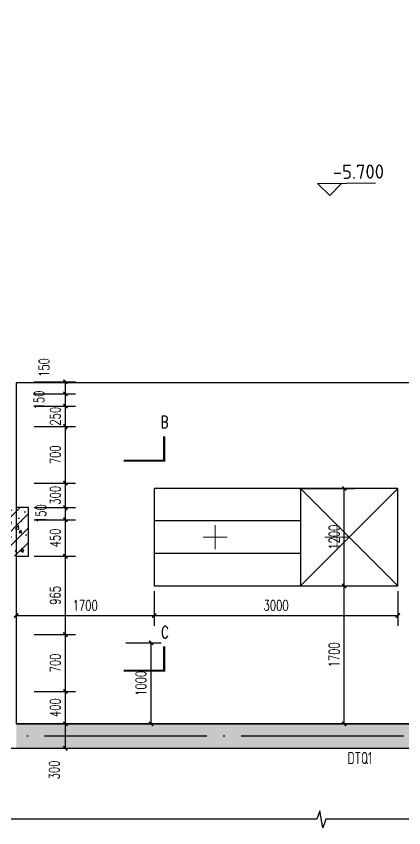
# Model space of a CAD drawing. Extents: x 37906 to 290206, y -18154 to 41246.
# Drawn here: x 173121 to 177893, y 22826 to 32823 of the extents above; entities that cross this region are included whole.
import ezdxf

# ---------------------------------------------------------------- set-up
doc = ezdxf.new("R2010")
doc.units = 0
doc.header["$LTSCALE"] = 1000
doc.header["$MEASUREMENT"] = 0
doc.linetypes.add('DOTE', pattern=[2.42, 2, -0.2, 0.02, -0.2])
for name, color, linetype in [('A-COLUMN', 2, 'Continuous'), ('C_柴油发电机组', 30, 'Continuous'), ('DIM_ELEV', 3, 'Continuous'), ('DIM_SYMB', 3, 'Continuous'), ('DOTE', 1, 'DOTE'), ('PUB_DIM', 3, 'Continuous'), ('PUB_HATCH', 8, 'Continuous'), ('PUB_TEXT', 7, 'Continuous'), ('RF-QT', 30, 'Continuous'), ('TEXT', 7, 'Continuous')]:
    doc.layers.add(name, color=color, linetype=linetype)
doc.styles.add('_TCH_DIM_T3', font='SIMPLEX', dxfattribs={"width": 0.705882, "bigfont": 'GBCBIG'})
doc.styles.add('_TCH_LABEL', font='COMPLEX', dxfattribs={"bigfont": 'GBCBIG'})
doc.styles.get("Standard").update_dxf_attribs({"font": 'tssdeng2.shx', "width": 0.7, "bigfont": 'hztxt.shx'})
doc.styles.add('TSSD_Rein', font='tssdeng2.shx', dxfattribs={"width": 0.7, "bigfont": 'tssdchn.shx'})
doc.dimstyles.new('_TCH_ARCH&&50', dxfattribs={"dimtxt": 127.5, "dimasz": 50, "dimexe": 125, "dimexo": 150, "dimgap": 61.25, "dimtad": 1, "dimdec": 0, "dimrnd": 5, "dimzin": 0, "dimdsep": 46, "dimtxsty": '_TCH_DIM_T3', "dimblk": 'ARCHTICK', "dimcen": 0.09, "dimclrt": 7, "dimazin": 2, "dimtfac": 1, "dimtdec": 0, "dimtix": 1, "dimtmove": 2, "dimatfit": 3, "dimfxl": 1, "dimtolj": 1, "dimtzin": 0, "dimarcsym": 0})
pattern_1 = [(45, (-1661801.9, -37604.78), (-88.388348, 88.388348), []), (50, (-1661801.9, -37604.78), (358.63009, -31.376067), [37.5, -412.5]), (355, (-1661801.9, -37604.8), (-69.37567, 376.09607), [30, -330]), (100.4514, (-1661772, -37607.4), (289.25469, 344.71977), [31.870095, -350.571056]), (46.1842, (-1661801.9, -37504.8), (533.62052, -82.75951), [56.25, -618.75]), (96.6356, (-1661757.43, -37511.7), (467.33135, 487.05894), [47.80514, -525.8565]), (351.1842, (-1661801.9, -37504.8), (467.33097, 487.0593), [45, -495]), (21, (-1661751.9, -37529.78), (298.453526, -201.309445), [37.5, -412.5]), (326, (-1661751.9, -37529.8), (121.657666, 362.57502), [30, -330]), (71.4514, (-1661727.03, -37546.56), (420.111314, 161.26525), [31.870095, -350.571056]), (37.5, (-1661801.9, -37604.78), (6.079928, 166.446927), [0, -326, 0, -335, 0, -331.25]), (7.5, (-1661801.9, -37604.78), (131.534769, 197.205856), [0, -191, 0, -318.5, 0, -126.25]), (327.5, (-1661913.4, -37604.78), (266.911218, -11.277436), [0, -125, 0, -390, 0, -517.5]), (317.5, (-1661963.4, -37604.78), (291.593085, 50.05249), [0, -162.5, 0, -259, 0, -367.5])]

# ---------------------------------------------------------------- blocks, each defined once
blk = doc.blocks.new('fdj')
at = {"layer": 'C_柴油发电机组'}
for points in [[(0, 4200.1), (-6200, 4200.1), (-6200, 0), (0, 0)], [(-4700, 1300), (-1700, 1300), (-1700, 2500), (-4700, 2500)], [(-4700, 1300), (-3500, 1300), (-3500, 2500), (-4700, 2500)]]:
    blk.add_lwpolyline(points, close=True, dxfattribs=at)
for points in [[(-3500, 1300), (-4700, 2500)], [(-4700, 1300), (-3500, 2500)], [(-3500, 2100), (-1700, 2100)], [(-3500, 1700), (-1700, 1700)]]:
    blk.add_lwpolyline(points, dxfattribs=at)
at = {"layer": 'C_柴油发电机组', "lineweight": -3, "const_width": 10}
for points in [[(-3950, 1900), (-3950, 2050)], [(-2450, 1900), (-2450, 2050)], [(-3950, 1900), (-4100, 1900)], [(-3950, 1900), (-3950, 1750)], [(-3950, 1900), (-3800, 1900)], [(-2450, 1900), (-2600, 1900)], [(-2450, 1900), (-2450, 1750)], [(-2450, 1900), (-2300, 1900)]]:
    blk.add_lwpolyline(points, dxfattribs=at)
blk = doc.blocks.new('_ArchTick')
at = {"color": 0, "linetype": 'ByBlock', "const_width": 0.4}
blk.add_lwpolyline([(-0.5, -0.5), (0.5, 0.5)], dxfattribs=at)
blk = doc.blocks.new('*D180')
at = {"layer": 'Defpoints', "color": 0}
for p in [(174320.6, 25105.2), (174781.1, 25105.2), (174320.6, 24105.2)]:
    blk.add_point(p, dxfattribs=at)
at = {"layer": 'PUB_DIM', "color": 0, "lineweight": -2}
for p, q in [((174470.6, 25105.2), (174906.1, 25105.2)), ((174781.1, 24105.2), (174781.1, 25105.2)), ((174470.6, 24105.2), (174906.1, 24105.2))]:
    blk.add_line(p, q, dxfattribs=at)
at = {"layer": 'PUB_DIM', "color": 0, "lineweight": -2, "xscale": 50, "yscale": 50, "zscale": 50}
for p, rotation in [((174781.1, 25105.2), 90), ((174781.1, 24105.2), 270)]:
    blk.add_blockref('_ArchTick', p, dxfattribs=dict(at, rotation=rotation))
at = {"layer": 'PUB_DIM', "color": 7, "insert": (174656.1, 24605.2), "char_height": 127.5, "attachment_point": 5, "rotation": 90, "style": '_TCH_DIM_T3'}
blk.add_mtext('\\A1;1000', dxfattribs=at)
blk = doc.blocks.new('*D261')
at = {"layer": 'Defpoints', "color": 0}
for p in [(173120.6, 25889.4), (174820.6, 25889.4), (174820.6, 25440)]:
    blk.add_point(p, dxfattribs=at)
at = {"layer": 'PUB_DIM', "color": 0, "lineweight": -2}
for p, q in [((173120.6, 25739.4), (173120.6, 25315)), ((174820.6, 25739.4), (174820.6, 25315)), ((173120.6, 25440), (174820.6, 25440))]:
    blk.add_line(p, q, dxfattribs=at)
at = {"layer": 'PUB_DIM', "color": 0, "lineweight": -2, "xscale": 50, "yscale": 50, "zscale": 50, "rotation": 180}
blk.add_blockref('_ArchTick', (173120.6, 25440), dxfattribs=at)
at = {"layer": 'PUB_DIM', "color": 0, "lineweight": -2, "xscale": 50, "yscale": 50, "zscale": 50}
blk.add_blockref('_ArchTick', (174820.6, 25440), dxfattribs=at)
at = {"layer": 'PUB_DIM', "color": 7, "insert": (173970.6, 25565), "char_height": 127.5, "attachment_point": 5, "style": '_TCH_DIM_T3'}
blk.add_mtext('\\A1;1700', dxfattribs=at)
blk = doc.blocks.new('*D262')
at = {"layer": 'Defpoints', "color": 0}
for p in [(174820.6, 25889.4), (177820.6, 25889.4), (177820.6, 25440)]:
    blk.add_point(p, dxfattribs=at)
at = {"layer": 'PUB_DIM', "color": 0, "lineweight": -2}
for p, q in [((174820.6, 25739.4), (174820.6, 25315)), ((177820.6, 25739.4), (177820.6, 25315)), ((174820.6, 25440), (177820.6, 25440))]:
    blk.add_line(p, q, dxfattribs=at)
at = {"layer": 'PUB_DIM', "color": 0, "lineweight": -2, "xscale": 50, "yscale": 50, "zscale": 50, "rotation": 180}
blk.add_blockref('_ArchTick', (174820.6, 25440), dxfattribs=at)
at = {"layer": 'PUB_DIM', "color": 0, "lineweight": -2, "xscale": 50, "yscale": 50, "zscale": 50}
blk.add_blockref('_ArchTick', (177820.6, 25440), dxfattribs=at)
at = {"layer": 'PUB_DIM', "color": 7, "insert": (176320.6, 25565), "char_height": 127.5, "attachment_point": 5, "style": '_TCH_DIM_T3'}
blk.add_mtext('\\A1;3000', dxfattribs=at)
blk = doc.blocks.new('*D263')
at = {"layer": 'Defpoints', "color": 0}
for p in [(176456.1, 27005.3), (177161, 27005.3), (176456.1, 25805.3)]:
    blk.add_point(p, dxfattribs=at)
at = {"layer": 'PUB_DIM', "color": 0, "lineweight": -2}
for p, q in [((176606.1, 27005.3), (177286, 27005.3)), ((177161, 25805.3), (177161, 27005.3)), ((176606.1, 25805.3), (177286, 25805.3))]:
    blk.add_line(p, q, dxfattribs=at)
at = {"layer": 'PUB_DIM', "color": 0, "lineweight": -2, "xscale": 50, "yscale": 50, "zscale": 50}
for p, rotation in [((177161, 27005.3), 90), ((177161, 25805.3), 270)]:
    blk.add_blockref('_ArchTick', p, dxfattribs=dict(at, rotation=rotation))
at = {"layer": 'PUB_DIM', "color": 7, "insert": (177036, 26405.3), "char_height": 127.5, "attachment_point": 5, "rotation": 90, "style": '_TCH_DIM_T3'}
blk.add_mtext('\\A1;1200', dxfattribs=at)
blk = doc.blocks.new('*D264')
at = {"layer": 'Defpoints', "color": 0}
for p in [(176456.1, 25805.3), (177161, 25805.3), (176456.1, 24105.2)]:
    blk.add_point(p, dxfattribs=at)
at = {"layer": 'PUB_DIM', "color": 0, "lineweight": -2}
for p, q in [((176606.1, 25805.3), (177286, 25805.3)), ((177161, 24105.2), (177161, 25805.3)), ((176606.1, 24105.2), (177286, 24105.2))]:
    blk.add_line(p, q, dxfattribs=at)
at = {"layer": 'PUB_DIM', "color": 0, "lineweight": -2, "xscale": 50, "yscale": 50, "zscale": 50}
for p, rotation in [((177161, 25805.3), 90), ((177161, 24105.2), 270)]:
    blk.add_blockref('_ArchTick', p, dxfattribs=dict(at, rotation=rotation))
at = {"layer": 'PUB_DIM', "color": 7, "insert": (177036, 24955.3), "char_height": 127.5, "attachment_point": 5, "rotation": 90, "style": '_TCH_DIM_T3'}
blk.add_mtext('\\A1;1700', dxfattribs=at)
blk = doc.blocks.new('*D291')
at = {"layer": 'Defpoints', "color": 0}
for p in [(175263.3, 36585.3), (183930.4, 31335.8), (183125, 30324.5)]:
    blk.add_point(p, dxfattribs=at)
at = {"layer": 'PUB_DIM', "color": 0, "lineweight": -2}
for p, q in [((175356.8, 36702.6), (176146.6, 37694.4)), ((176068.7, 37596.6), (183930.4, 31335.8)), ((183218.4, 30441.9), (184008.2, 31433.6))]:
    blk.add_line(p, q, dxfattribs=at)
at = {"layer": 'PUB_DIM', "color": 0, "lineweight": -2, "xscale": 50, "yscale": 50, "zscale": 50}
for p, rotation in [((176068.7, 37596.6), 141.467412975682), ((183930.4, 31335.8), 321.467412975682)]:
    blk.add_blockref('_ArchTick', p, dxfattribs=dict(at, rotation=rotation))
at = {"layer": 'PUB_DIM', "color": 7, "insert": (180077.4, 34564), "char_height": 127.5, "attachment_point": 5, "rotation": 321.46741, "style": '_TCH_DIM_T3'}
blk.add_mtext('\\A1;10050', dxfattribs=at)
blk = doc.blocks.new('*D300')
at = {"layer": 'Defpoints', "color": 0}
for p in [(173192.8, 24105.2), (173726.1, 24105.2), (173192.8, 23805.2)]:
    blk.add_point(p, dxfattribs=at)
at = {"layer": 'PUB_DIM', "color": 0, "lineweight": -2}
for p, q in [((173342.8, 24105.2), (173851.1, 24105.2)), ((173726.1, 23805.2), (173726.1, 24105.2)), ((173342.8, 23805.2), (173851.1, 23805.2))]:
    blk.add_line(p, q, dxfattribs=at)
at = {"layer": 'PUB_DIM', "color": 0, "lineweight": -2, "xscale": 50, "yscale": 50, "zscale": 50}
for p, rotation in [((173726.1, 24105.2), 90), ((173726.1, 23805.2), 270)]:
    blk.add_blockref('_ArchTick', p, dxfattribs=dict(at, rotation=rotation))
at = {"layer": 'PUB_DIM', "color": 7, "insert": (173588.6, 23538.1), "char_height": 127.5, "attachment_point": 5, "rotation": 90, "style": '_TCH_DIM_T3'}
blk.add_mtext('\\A1;300', dxfattribs=at)
blk = doc.blocks.new('*D301')
at = {"layer": 'Defpoints', "color": 0}
for p in [(173192.8, 24505.2), (173726.1, 24505.2), (173192.8, 24105.2)]:
    blk.add_point(p, dxfattribs=at)
at = {"layer": 'PUB_DIM', "color": 0, "lineweight": -2}
for p, q in [((173342.8, 24505.2), (173851.1, 24505.2)), ((173726.1, 24105.2), (173726.1, 24505.2)), ((173342.8, 24105.2), (173851.1, 24105.2))]:
    blk.add_line(p, q, dxfattribs=at)
at = {"layer": 'PUB_DIM', "color": 0, "lineweight": -2, "xscale": 50, "yscale": 50, "zscale": 50}
for p, rotation in [((173726.1, 24505.2), 90), ((173726.1, 24105.2), 270)]:
    blk.add_blockref('_ArchTick', p, dxfattribs=dict(at, rotation=rotation))
at = {"layer": 'PUB_DIM', "color": 7, "insert": (173601.1, 24305.2), "char_height": 127.5, "attachment_point": 5, "rotation": 90, "style": '_TCH_DIM_T3'}
blk.add_mtext('\\A1;400', dxfattribs=at)
blk = doc.blocks.new('*D302')
at = {"layer": 'Defpoints', "color": 0}
for p in [(173192.8, 25205.2), (173726.1, 25205.2), (173192.8, 24505.2)]:
    blk.add_point(p, dxfattribs=at)
at = {"layer": 'PUB_DIM', "color": 0, "lineweight": -2}
for p, q in [((173342.8, 25205.2), (173851.1, 25205.2)), ((173726.1, 24505.2), (173726.1, 25205.2)), ((173342.8, 24505.2), (173851.1, 24505.2))]:
    blk.add_line(p, q, dxfattribs=at)
at = {"layer": 'PUB_DIM', "color": 0, "lineweight": -2, "xscale": 50, "yscale": 50, "zscale": 50}
for p, rotation in [((173726.1, 25205.2), 90), ((173726.1, 24505.2), 270)]:
    blk.add_blockref('_ArchTick', p, dxfattribs=dict(at, rotation=rotation))
at = {"layer": 'PUB_DIM', "color": 7, "insert": (173601.1, 24855.2), "char_height": 127.5, "attachment_point": 5, "rotation": 90, "style": '_TCH_DIM_T3'}
blk.add_mtext('\\A1;700', dxfattribs=at)
blk = doc.blocks.new('*D303')
at = {"layer": 'Defpoints', "color": 0}
for p in [(173192.8, 26170.6), (173726.1, 26170.6), (173192.8, 25205.2)]:
    blk.add_point(p, dxfattribs=at)
at = {"layer": 'PUB_DIM', "color": 0, "lineweight": -2}
for p, q in [((173342.8, 26170.6), (173851.1, 26170.6)), ((173726.1, 25205.2), (173726.1, 26170.6)), ((173342.8, 25205.2), (173851.1, 25205.2))]:
    blk.add_line(p, q, dxfattribs=at)
at = {"layer": 'PUB_DIM', "color": 0, "lineweight": -2, "xscale": 50, "yscale": 50, "zscale": 50}
for p, rotation in [((173726.1, 26170.6), 90), ((173726.1, 25205.2), 270)]:
    blk.add_blockref('_ArchTick', p, dxfattribs=dict(at, rotation=rotation))
at = {"layer": 'PUB_DIM', "color": 7, "insert": (173601.1, 25687.9), "char_height": 127.5, "attachment_point": 5, "rotation": 90, "style": '_TCH_DIM_T3'}
blk.add_mtext('\\A1;965', dxfattribs=at)
blk = doc.blocks.new('*D304')
at = {"layer": 'Defpoints', "color": 0}
for p in [(173192.8, 26620.6), (173726.1, 26620.6), (173192.8, 26170.6)]:
    blk.add_point(p, dxfattribs=at)
at = {"layer": 'PUB_DIM', "color": 0, "lineweight": -2}
for p, q in [((173342.8, 26620.6), (173851.1, 26620.6)), ((173726.1, 26170.6), (173726.1, 26620.6)), ((173342.8, 26170.6), (173851.1, 26170.6))]:
    blk.add_line(p, q, dxfattribs=at)
at = {"layer": 'PUB_DIM', "color": 0, "lineweight": -2, "xscale": 50, "yscale": 50, "zscale": 50}
for p, rotation in [((173726.1, 26620.6), 90), ((173726.1, 26170.6), 270)]:
    blk.add_blockref('_ArchTick', p, dxfattribs=dict(at, rotation=rotation))
at = {"layer": 'PUB_DIM', "color": 7, "insert": (173601.1, 26395.6), "char_height": 127.5, "attachment_point": 5, "rotation": 90, "style": '_TCH_DIM_T3'}
blk.add_mtext('\\A1;450', dxfattribs=at)
blk = doc.blocks.new('*D305')
at = {"layer": 'Defpoints', "color": 0}
for p in [(173192.8, 26770.6), (173726.1, 26770.6), (173192.8, 26620.6)]:
    blk.add_point(p, dxfattribs=at)
at = {"layer": 'PUB_DIM', "color": 0, "lineweight": -2}
for p, q in [((173342.8, 26770.6), (173851.1, 26770.6)), ((173726.1, 26620.6), (173726.1, 26770.6)), ((173342.8, 26620.6), (173851.1, 26620.6))]:
    blk.add_line(p, q, dxfattribs=at)
at = {"layer": 'PUB_DIM', "color": 0, "lineweight": -2, "xscale": 50, "yscale": 50, "zscale": 50}
for p, rotation in [((173726.1, 26770.6), 90), ((173726.1, 26620.6), 270)]:
    blk.add_blockref('_ArchTick', p, dxfattribs=dict(at, rotation=rotation))
at = {"layer": 'PUB_DIM', "color": 7, "insert": (173424.3, 26695.6), "char_height": 127.5, "attachment_point": 5, "rotation": 90, "style": '_TCH_DIM_T3'}
blk.add_mtext('\\A1;150', dxfattribs=at)
blk = doc.blocks.new('*D306')
at = {"layer": 'Defpoints', "color": 0}
for p in [(173192.8, 27070.6), (173726.1, 27070.6), (173192.8, 26770.6)]:
    blk.add_point(p, dxfattribs=at)
at = {"layer": 'PUB_DIM', "color": 0, "lineweight": -2}
for p, q in [((173726.1, 27070.6), (173726.1, 27120.6)), ((173342.8, 27070.6), (173851.1, 27070.6)), ((173726.1, 26770.6), (173726.1, 27070.6)), ((173342.8, 26770.6), (173851.1, 26770.6)), ((173726.1, 26770.6), (173726.1, 26720.6))]:
    blk.add_line(p, q, dxfattribs=at)
at = {"layer": 'PUB_DIM', "color": 0, "lineweight": -2, "xscale": 50, "yscale": 50, "zscale": 50}
for p, rotation in [((173726.1, 27070.6), 270), ((173726.1, 26770.6), 90)]:
    blk.add_blockref('_ArchTick', p, dxfattribs=dict(at, rotation=rotation))
at = {"layer": 'PUB_DIM', "color": 7, "insert": (173601.1, 26920.6), "char_height": 127.5, "attachment_point": 5, "rotation": 90, "style": '_TCH_DIM_T3'}
blk.add_mtext('\\A1;300', dxfattribs=at)
blk = doc.blocks.new('*D307')
at = {"layer": 'Defpoints', "color": 0}
for p in [(173192.8, 27770.6), (173726.1, 27770.6), (173192.8, 27070.6)]:
    blk.add_point(p, dxfattribs=at)
at = {"layer": 'PUB_DIM', "color": 0, "lineweight": -2}
for p, q in [((173342.8, 27770.6), (173851.1, 27770.6)), ((173726.1, 27070.6), (173726.1, 27770.6)), ((173342.8, 27070.6), (173851.1, 27070.6))]:
    blk.add_line(p, q, dxfattribs=at)
at = {"layer": 'PUB_DIM', "color": 0, "lineweight": -2, "xscale": 50, "yscale": 50, "zscale": 50}
for p, rotation in [((173726.1, 27770.6), 90), ((173726.1, 27070.6), 270)]:
    blk.add_blockref('_ArchTick', p, dxfattribs=dict(at, rotation=rotation))
at = {"layer": 'PUB_DIM', "color": 7, "insert": (173601.1, 27420.6), "char_height": 127.5, "attachment_point": 5, "rotation": 90, "style": '_TCH_DIM_T3'}
blk.add_mtext('\\A1;700', dxfattribs=at)
blk = doc.blocks.new('*D308')
at = {"layer": 'Defpoints', "color": 0}
for p in [(173192.8, 28020.6), (173726.1, 28020.6), (173192.8, 27770.6)]:
    blk.add_point(p, dxfattribs=at)
at = {"layer": 'PUB_DIM', "color": 0, "lineweight": -2}
for p, q in [((173342.8, 28020.6), (173851.1, 28020.6)), ((173726.1, 28020.6), (173726.1, 28070.6)), ((173726.1, 27770.6), (173726.1, 28020.6)), ((173342.8, 27770.6), (173851.1, 27770.6)), ((173726.1, 27770.6), (173726.1, 27720.6))]:
    blk.add_line(p, q, dxfattribs=at)
at = {"layer": 'PUB_DIM', "color": 0, "lineweight": -2, "xscale": 50, "yscale": 50, "zscale": 50}
for p, rotation in [((173726.1, 28020.6), 270), ((173726.1, 27770.6), 90)]:
    blk.add_blockref('_ArchTick', p, dxfattribs=dict(at, rotation=rotation))
at = {"layer": 'PUB_DIM', "color": 7, "insert": (173601.1, 27895.6), "char_height": 127.5, "attachment_point": 5, "rotation": 90, "style": '_TCH_DIM_T3'}
blk.add_mtext('\\A1;250', dxfattribs=at)
blk = doc.blocks.new('*D309')
at = {"layer": 'Defpoints', "color": 0}
for p in [(173192.8, 28170.6), (173726.1, 28170.6), (173192.8, 28020.6)]:
    blk.add_point(p, dxfattribs=at)
at = {"layer": 'PUB_DIM', "color": 0, "lineweight": -2}
for p, q in [((173342.8, 28170.6), (173851.1, 28170.6)), ((173726.1, 28020.6), (173726.1, 28170.6)), ((173342.8, 28020.6), (173851.1, 28020.6))]:
    blk.add_line(p, q, dxfattribs=at)
at = {"layer": 'PUB_DIM', "color": 0, "lineweight": -2, "xscale": 50, "yscale": 50, "zscale": 50}
for p, rotation in [((173726.1, 28170.6), 90), ((173726.1, 28020.6), 270)]:
    blk.add_blockref('_ArchTick', p, dxfattribs=dict(at, rotation=rotation))
at = {"layer": 'PUB_DIM', "color": 7, "insert": (173401.3, 28095.6), "char_height": 127.5, "attachment_point": 5, "rotation": 90, "style": '_TCH_DIM_T3'}
blk.add_mtext('\\A1;150', dxfattribs=at)
blk = doc.blocks.new('*D310')
at = {"layer": 'Defpoints', "color": 0}
for p in [(173192.8, 28320.6), (173726.1, 28320.6), (173192.8, 28170.6)]:
    blk.add_point(p, dxfattribs=at)
at = {"layer": 'PUB_DIM', "color": 0, "lineweight": -2}
for p, q in [((173342.8, 28320.6), (173851.1, 28320.6)), ((173726.1, 28170.6), (173726.1, 28320.6)), ((173342.8, 28170.6), (173851.1, 28170.6))]:
    blk.add_line(p, q, dxfattribs=at)
at = {"layer": 'PUB_DIM', "color": 0, "lineweight": -2, "xscale": 50, "yscale": 50, "zscale": 50}
for p, rotation in [((173726.1, 28320.6), 90), ((173726.1, 28170.6), 270)]:
    blk.add_blockref('_ArchTick', p, dxfattribs=dict(at, rotation=rotation))
at = {"layer": 'PUB_DIM', "color": 7, "insert": (173463.6, 28495.6), "char_height": 127.5, "attachment_point": 5, "rotation": 90, "style": '_TCH_DIM_T3'}
blk.add_mtext('\\A1;150', dxfattribs=at)

msp = doc.modelspace()

# ---------------------------------------------------------------- hatches: boundary and pattern name
at = {"layer": 'PUB_HATCH'}
h = msp.add_hatch(dxfattribs=at)
h.set_pattern_fill('钢筋混凝土', color=256, scale=50, style=0)
h.set_pattern_definition(pattern_1)
h.paths.add_polyline_path([(172670.6, 26170.6), (173270.6, 26170.6), (173270.6, 26770.6), (172670.6, 26770.6)])
h = msp.add_hatch(dxfattribs=at)
h.set_pattern_fill('钢筋混凝土', color=256, scale=50, style=0)
h.set_pattern_definition(pattern_1)
h.paths.add_polyline_path([(181512.6, 23805.2), (181368, 24105.2), (173120.6, 24105.2), (173120.6, 23805.2)])

# ---------------------------------------------------------------- linework, layer by layer
at = {"layer": 'A-COLUMN'}
for p, q in [((173270.6, 26770.6), (173120.6, 26770.6)), ((173270.6, 26170.6), (173270.6, 26770.6)), ((173120.6, 26170.6), (173270.6, 26170.6))]:
    msp.add_line(p, q, dxfattribs=at)
at = {"layer": 'DIM_ELEV'}
for p, q in [((176832.1, 30763.8), (177546.8, 30769.7)), ((176983.3, 30615.1), (176832.1, 30763.8)), ((176983.3, 30615.1), (177132.1, 30766.3))]:
    msp.add_line(p, q, dxfattribs=at)
at = {"layer": 'DIM_SYMB', "const_width": 25}
for points in [[(174442.4, 27349.8), (174942.4, 27349.8), (174942.4, 27649.8)], [(174442.4, 24759.4), (174942.4, 24759.4), (174942.4, 25059.4)]]:
    msp.add_lwpolyline(points, dxfattribs=at)
at = {"layer": 'DIM_SYMB'}
msp.add_lwpolyline([(185449.2, 22930.9), (176934.5, 22930.9), (176896.3, 22825.9), (176859.3, 23035.9), (176822, 22930.9), (168307.3, 22930.9)], dxfattribs=at)
at = {"layer": 'DOTE'}
msp.add_line((185149.2, 23955.2), (168607.3, 23955.2), dxfattribs=at)
at = {"layer": 'RF-QT'}
for p, q in [((181368, 24105.2), (173120.6, 24105.2)), ((168607.3, 23805.2), (181512.6, 23805.2))]:
    msp.add_line(p, q, dxfattribs=at)

# ---------------------------------------------------------------- block references
at = {"linetype": 'Continuous', "rotation": 180.0000000002638}
msp.add_blockref('fdj', (173120.6, 28305.3), dxfattribs=at)

# ---------------------------------------------------------------- texts
at = {"layer": 'PUB_TEXT'}
msp.add_text('-5.700', height=175, rotation=0.47313, dxfattribs=at).set_placement((177020.8, 30817.9))
at = {"layer": 'PUB_TEXT', "style": '_TCH_LABEL', "width": 0.705882}
for s, p in [('B', (174899.9, 27750.5)), ('C', (174904.9, 25160.1))]:
    msp.add_text(s, height=148.8, dxfattribs=at).set_placement(p)
at = {"layer": 'TEXT', "color": 4, "ltscale": 100, "style": 'TSSD_Rein', "width": 0.7}
msp.add_text('DTQ1', height=150, dxfattribs=at).set_placement((177201.4, 23610.1))

# ---------------------------------------------------------------- dimensions: what is measured, and where the dimension line sits
at = {"layer": 'PUB_DIM'}
for p1, p2, distance, picture, middle in [((175263.3, 36585.3), (183125, 30324.5), 1292.8, '*D291', (180077.4, 34564)), ((173192.8, 27770.6), (173192.8, 28020.6), -533.4, '*D308', (173601.1, 27895.6)), ((173192.8, 27070.6), (173192.8, 27770.6), -533.4, '*D307', (173601.1, 27420.6)), ((173192.8, 26770.6), (173192.8, 27070.6), -533.4, '*D306', (173601.1, 26920.6)), ((176456.1, 25805.3), (176456.1, 27005.3), -704.9, '*D263', (177036, 26405.3)), ((173192.8, 26170.6), (173192.8, 26620.6), -533.4, '*D304', (173601.1, 26395.6)), ((173192.8, 25205.2), (173192.8, 26170.6), -533.4, '*D303', (173601.1, 25687.9)), ((173120.6, 25889.4), (174820.6, 25889.4), -449.3, '*D261', (173970.6, 25565)), ((174820.6, 25889.4), (177820.6, 25889.4), -449.3, '*D262', (176320.6, 25565)), ((176456.1, 24105.2), (176456.1, 25805.3), -704.9, '*D264', (177036, 24955.3)), ((173192.8, 24505.2), (173192.8, 25205.2), -533.4, '*D302', (173601.1, 24855.2)), ((174320.6, 24105.2), (174320.6, 25105.2), -460.4, '*D180', (174656.1, 24605.2)), ((173192.8, 24105.2), (173192.8, 24505.2), -533.4, '*D301', (173601.1, 24305.2))]:
    dim = msp.add_aligned_dim(p1=p1, p2=p2, distance=distance, dimstyle='_TCH_ARCH&&50', dxfattribs=at)
    dim.commit()
    dim.dimension.update_dxf_attribs({"geometry": picture, "text_midpoint": middle})
for base, p1, p2, picture, middle in [((173726.1, 28320.6), (173192.8, 28170.6), (173192.8, 28320.6), '*D310', (173463.6, 28495.6)), ((173726.1, 28170.6), (173192.8, 28020.6), (173192.8, 28170.6), '*D309', (173401.3, 28095.6)), ((173726.1, 26770.6), (173192.8, 26620.6), (173192.8, 26770.6), '*D305', (173424.3, 26695.6)), ((173726.1, 24105.2), (173192.8, 23805.2), (173192.8, 24105.2), '*D300', (173588.6, 23538.1))]:
    dim = msp.add_linear_dim(base=base, p1=p1, p2=p2, angle=90, dimstyle='_TCH_ARCH&&50', dxfattribs=at)
    dim.commit()
    dim.dimension.update_dxf_attribs({"geometry": picture, "text_midpoint": middle, "dimtype": 161})

doc.saveas('drawing.dxf')
